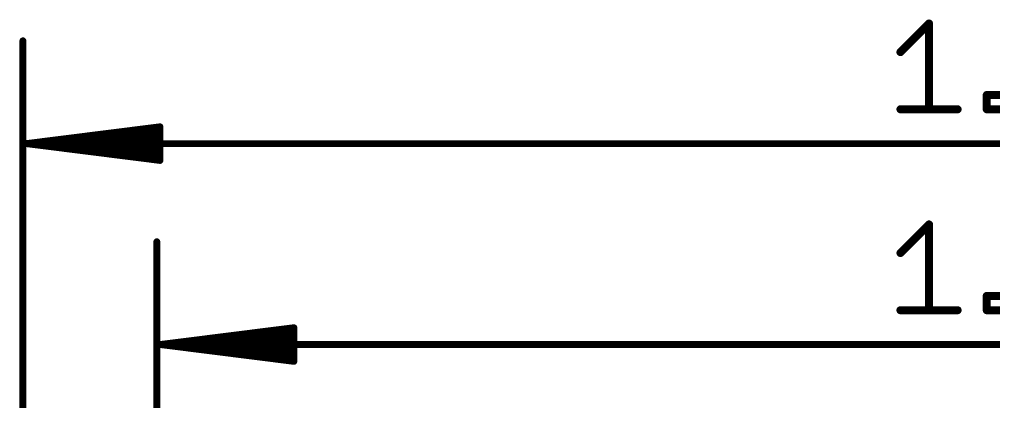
# Model space of a CAD drawing. Extents: x -23 to 93, y -71 to 33.
# Drawn here: x -0.07 to 18.41, y 25.59 to 32.83 of the extents above; entities that cross this region are included whole.
import ezdxf

# ---------------------------------------------------------------- set-up
doc = ezdxf.new("R2010")
doc.units = 0
doc.layers.add('47', color=253, linetype='CONTINUOUS')

msp = doc.modelspace()

# ---------------------------------------------------------------- linework, layer by layer
at = {"layer": '47'}
for points, const_width in [([(16.6448, 32.2154), (17.1871, 32.7577)], 0.1524), ([(17.1871, 32.7577), (17.1871, 31.1307)], 0.1524), ([(0, 25.4), (0, 32.43)], 0.13), ([(18.282, 31.1307), (18.282, 31.4019)], 0.1524), ([(18.282, 31.4019), (18.5531, 31.4019)], 0.1524), ([(16.6448, 31.1307), (17.7295, 31.1307)], 0.1524), ([(18.5531, 31.1307), (18.282, 31.1307)], 0.1524), ([(0.065, 30.48), (2.6, 30.7992)], 0.13), ([(2.6, 30.7992), (2.6, 30.1608)], 0.13), ([(0.065, 30.48), (2.6, 30.74)], 0.13), ([(0.065, 30.48), (2.6, 30.61)], 0.13), ([(38.035, 30.48), (0.065, 30.48)], 0.13), ([(2.6, 30.1608), (0.065, 30.48)], 0.13), ([(2.6, 30.35), (0.065, 30.48)], 0.13), ([(2.6, 30.22), (0.065, 30.48)], 0.13), ([(16.6448, 28.4054), (17.1871, 28.9477)], 0.1524), ([(17.1871, 28.9477), (17.1871, 27.3207)], 0.1524), ([(2.54, 12.7), (2.54, 28.62)], 0.13), ([(18.282, 27.3207), (18.282, 27.5919)], 0.1524), ([(18.282, 27.5919), (18.5531, 27.5919)], 0.1524), ([(16.6448, 27.3207), (17.7295, 27.3207)], 0.1524), ([(18.5531, 27.3207), (18.282, 27.3207)], 0.1524), ([(2.605, 26.67), (5.14, 26.9892)], 0.13), ([(2.605, 26.67), (5.14, 26.93)], 0.13), ([(5.14, 26.9892), (5.14, 26.3508)], 0.13), ([(2.605, 26.67), (5.14, 26.8)], 0.13), ([(2.605, 26.67), (35.495, 26.67)], 0.13), ([(5.14, 26.3508), (2.605, 26.67)], 0.13), ([(5.14, 26.54), (2.605, 26.67)], 0.13), ([(5.14, 26.41), (2.605, 26.67)], 0.13)]:
    msp.add_lwpolyline(points, dxfattribs=dict(at, const_width=const_width))
for points, const_width in [([(17.2252, 32.7577, 1), (17.149, 32.7577)], 0.0762), ([(17.2141, 32.7307, 1), (17.1602, 32.7846)], 0.0762), ([(0.0325, 32.43, 1), (-0.0325, 32.43)], 0.065), ([(16.6179, 32.2423, 1), (16.6718, 32.1884)], 0.0762), ([(18.3201, 31.4019, 1), (18.2439, 31.4019)], 0.0762), ([(18.282, 31.44, 1), (18.282, 31.3638)], 0.0762), ([(16.6448, 31.1688, 1), (16.6448, 31.0926)], 0.0762), ([(17.149, 31.1307, 1), (17.2252, 31.1307)], 0.0762), ([(17.7295, 31.0926, 1), (17.7295, 31.1688)], 0.0762), ([(18.282, 31.1688, 1), (18.282, 31.0926)], 0.0762), ([(18.2439, 31.1307, 1), (18.3201, 31.1307)], 0.0762), ([(2.6325, 30.7992, 1), (2.5675, 30.7992)], 0.065), ([(2.6041, 30.767, 1), (2.5959, 30.8315)], 0.065), ([(2.6033, 30.7077, 1), (2.5967, 30.7723)], 0.065), ([(2.6017, 30.5775, 1), (2.5983, 30.6425)], 0.065), ([(0.065, 30.5125, 1), (0.065, 30.4475)], 0.065), ([(0.0691, 30.5122, 1), (0.0609, 30.4478)], 0.065), ([(0.0633, 30.5125, 1), (0.0667, 30.4475)], 0.065), ([(0.0667, 30.5125, 1), (0.0633, 30.4475)], 0.065), ([(0.0683, 30.5123, 1), (0.0617, 30.4477)], 0.065), ([(0.0617, 30.5123, 1), (0.0683, 30.4477)], 0.065), ([(0.0609, 30.5122, 1), (0.0691, 30.4478)], 0.065), ([(2.5983, 30.3175, 1), (2.6017, 30.3825)], 0.065), ([(2.5675, 30.1608, 1), (2.6325, 30.1608)], 0.065), ([(2.5959, 30.1285, 1), (2.6041, 30.193)], 0.065), ([(2.5967, 30.1877, 1), (2.6033, 30.2523)], 0.065), ([(17.2252, 28.9477, 1), (17.149, 28.9477)], 0.0762), ([(17.2141, 28.9207, 1), (17.1602, 28.9746)], 0.0762), ([(2.5725, 28.62, 1), (2.5075, 28.62)], 0.065), ([(16.6179, 28.4323, 1), (16.6718, 28.3784)], 0.0762), ([(18.3201, 27.5919, 1), (18.2439, 27.5919)], 0.0762), ([(18.282, 27.63, 1), (18.282, 27.5538)], 0.0762), ([(16.6448, 27.3588, 1), (16.6448, 27.2826)], 0.0762), ([(17.149, 27.3207, 1), (17.2252, 27.3207)], 0.0762), ([(17.7295, 27.2826, 1), (17.7295, 27.3588)], 0.0762), ([(18.282, 27.3588, 1), (18.282, 27.2826)], 0.0762), ([(18.2439, 27.3207, 1), (18.3201, 27.3207)], 0.0762), ([(5.1725, 26.9892, 1), (5.1075, 26.9892)], 0.065), ([(5.1441, 26.957, 1), (5.1359, 27.0215)], 0.065), ([(5.1433, 26.8977, 1), (5.1367, 26.9623)], 0.065), ([(5.1417, 26.7675, 1), (5.1383, 26.8325)], 0.065), ([(2.605, 26.7025, 1), (2.605, 26.6375)], 0.065), ([(2.6091, 26.7022, 1), (2.6009, 26.6378)], 0.065), ([(2.6033, 26.7025, 1), (2.6067, 26.6375)], 0.065), ([(2.6067, 26.7025, 1), (2.6033, 26.6375)], 0.065), ([(2.6083, 26.7023, 1), (2.6017, 26.6377)], 0.065), ([(2.6017, 26.7023, 1), (2.6083, 26.6377)], 0.065), ([(2.6009, 26.7022, 1), (2.6091, 26.6378)], 0.065), ([(5.1383, 26.5075, 1), (5.1417, 26.5725)], 0.065), ([(5.1367, 26.3777, 1), (5.1433, 26.4423)], 0.065), ([(5.1075, 26.3508, 1), (5.1725, 26.3508)], 0.065), ([(5.1359, 26.3185, 1), (5.1441, 26.383)], 0.065)]:
    msp.add_lwpolyline(points, format="xyb", dxfattribs=dict(at, const_width=const_width))

doc.saveas('drawing.dxf')
